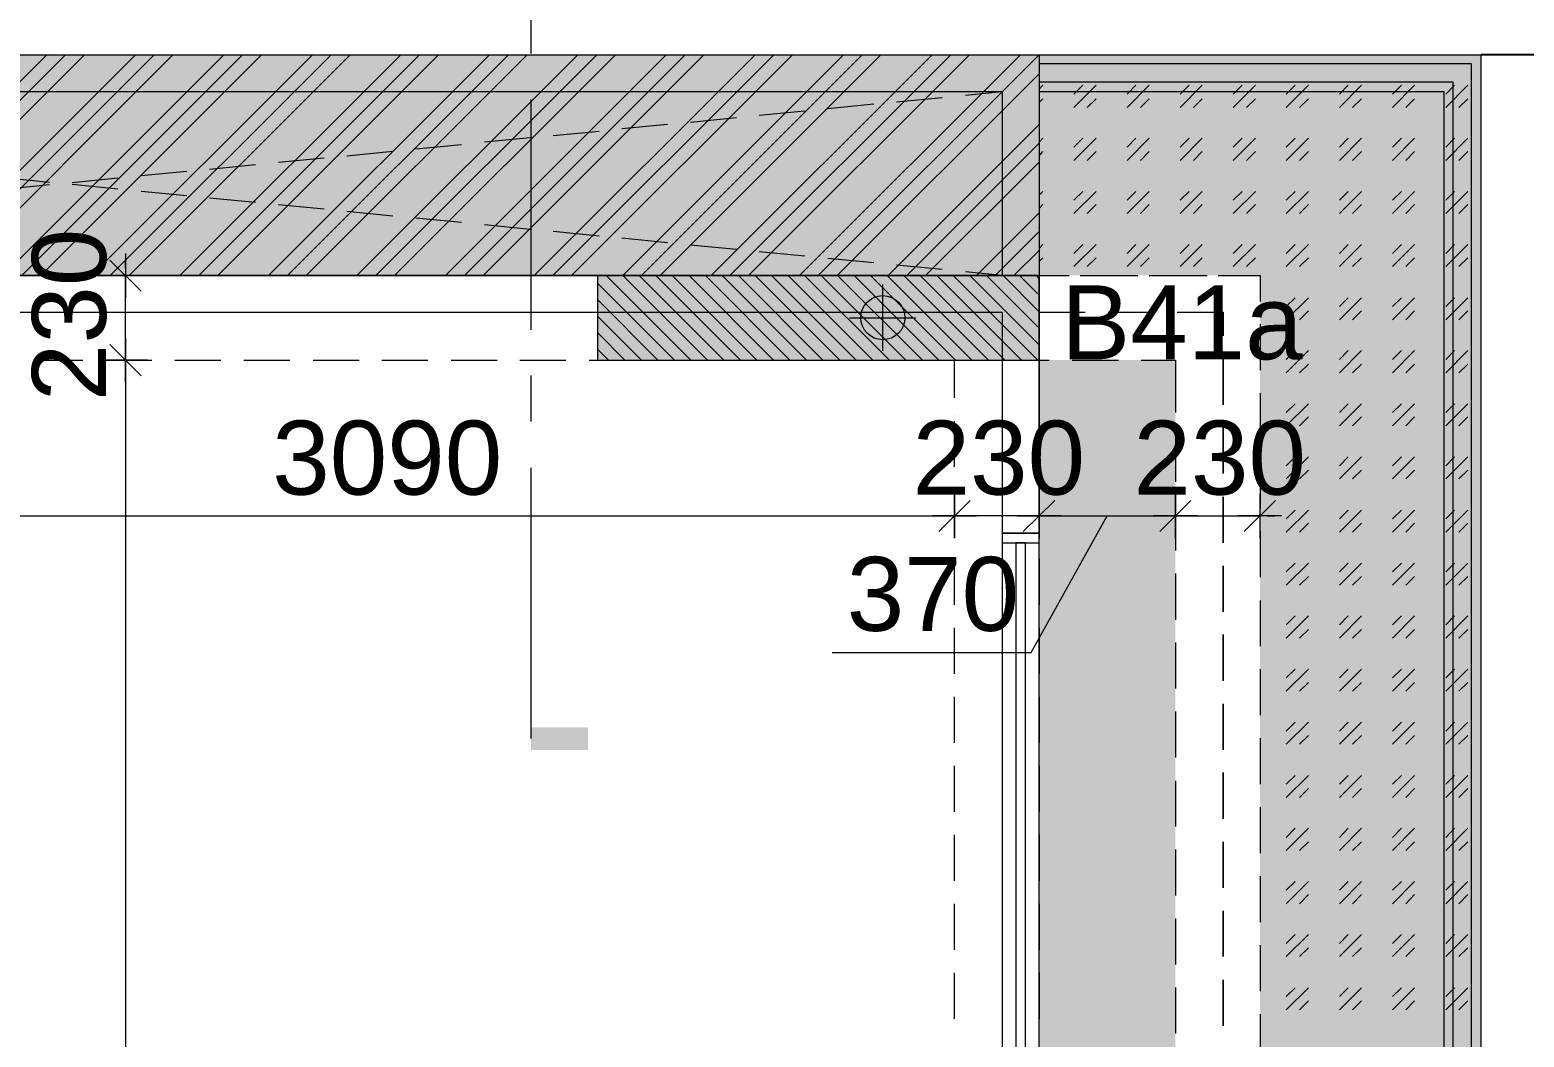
# Model space of a CAD drawing. Header units: millimetres. Extents: x -1303 to 98744, y -1303 to 90097.
# Drawn here: x 24532 to 28591, y 78603 to 81340 of the extents above; entities that cross this region are included whole.
import ezdxf

# ---------------------------------------------------------------- set-up
doc = ezdxf.new("R2010")
doc.units = ezdxf.units.MM
doc.layers.add('PDF_Geometry', color=7, linetype='Continuous')
doc.layers.add('PDF_Text', color=7, linetype='Continuous')
doc.layers.add('PDF_Solid Fills', color=192, linetype='Continuous', true_color=0xc2c0c0c0)
doc.styles.add('PDF ArialMT', font='arial.ttf')
doc.styles.get("Standard").update_dxf_attribs({"font": 'arial.ttf'})
doc.dimstyles.new('ISO-25', dxfattribs={"dimtxt": 300, "dimasz": 2.5, "dimexe": 1.25, "dimexo": 0.625, "dimtad": 1, "dimtih": 1, "dimtoh": 1, "dimdec": 4, "dimtxsty": 'Standard', "dimcen": 2.5, "dimadec": 0, "dimazin": 0, "dimtfac": 1, "dimtdec": 4, "dimtmove": 0, "dimatfit": 3, "dimfxl": 1, "dimarcsym": 0})

# ---------------------------------------------------------------- blocks, each defined once
blk = doc.blocks.new('*D1')
at = {"color": 0, "lineweight": -2}
for p, q in [((28474.9, 81272.7), (31313.5, 81272.7)), ((31312.3, 81270.2), (31312.3, 64136.5)), ((31312.3, 46695), (31312.3, 63828.7)), ((28474.9, 46692.5), (31313.5, 46692.5))]:
    blk.add_line(p, q, dxfattribs=at)
at = {"color": 0}
for points in [[(31311.9, 81270.2), (31312.7, 81270.2), (31312.3, 81272.7)], [(31311.9, 46695), (31312.7, 46695), (31312.3, 46692.5)]]:
    blk.add_solid(points, dxfattribs=at)
at = {"layer": 'Defpoints', "color": 0}
for p in [(28474.3, 81272.7), (28474.3, 46692.5), (31312.3, 46692.5)]:
    blk.add_point(p, dxfattribs=at)
at = {"color": 0, "insert": (31312.3, 63982.6), "char_height": 300, "attachment_point": 5}
blk.add_mtext('34580', dxfattribs=at)

msp = doc.modelspace()

# ---------------------------------------------------------------- linework, layer by layer
at = {"layer": 'PDF_Geometry', "color": 1, "lineweight": 0}
for points in [[(25893.05593, 81399.93353), (25893.05593, 81275.52632)], [(25893.05593, 81150.27614), (25893.05593, 80524.86816)], [(25893.05593, 80400.46095), (25893.05593, 80275.21076)], [(25893.05593, 80149.9523), (25893.05593, 79413.67455)]]:
    msp.add_lwpolyline(points, dxfattribs=at)
at = {"layer": 'PDF_Geometry', "color": 9, "lineweight": 0, "true_color": 0xc0c0c0}
for points in [[(22668.66717, 81272.1461), (21958.62543, 81272.1461), (21958.62543, 81172.2848), (22668.66717, 81172.2848), (23469.26426, 81172.2848), (23469.26426, 81272.1461), (27274.21101, 81272.1461), (27274.21101, 80672.11875), (27355.45628, 80672.11875)], [(27274.21101, 81272.1461), (28474.25953, 81272.1461), (28474.25953, 66642.22096)], [(27073.63921, 66057.42941), (28448.87064, 66057.42941), (28448.87064, 66642.22096), (28448.87064, 81247.60021), (27274.21101, 81247.60021)], [(27073.63921, 66107.36007), (28398.93999, 66107.36007), (28398.93999, 66642.22096), (28398.93999, 81197.67369), (27274.21101, 81197.67369)], [(23469.26426, 81172.2848), (27173.50259, 81172.2848), (27173.50259, 80672.11875), (27073.63921, 80682.27595)], [(26886.60691, 81144.3504), (27011.01412, 81156.20186)], [(27073.63921, 81162.12758), (27173.50259, 81172.2848)], [(27274.21101, 81172.2848), (28373.5511, 81172.2848), (28373.5511, 66642.22096)], [(26327.20632, 81089.34115), (26451.61146, 81102.03559)], [(26513.3915, 81107.96132), (26637.79664, 81119.81277)], [(26700.42173, 81125.7385), (26824.82894, 81138.43295)], [(25953.98884, 81052.95207), (26078.39398, 81064.80351)], [(26140.17402, 81071.57223), (26264.57916, 81083.42369)], [(25580.77343, 81016.56298), (25705.17857, 81028.41443)], [(25766.95861, 81035.18315), (25891.36375, 81047.02633)], [(25207.55595, 80980.17389), (25331.96109, 80992.01708)], [(25393.74113, 80997.94281), (25518.14627, 81010.63725)], [(24834.33847, 80943.78481), (24958.74568, 80955.628)], [(25020.52365, 80961.55372), (25144.93086, 80974.24816)], [(24585.5282, 80925.16463), (24461.12307, 80937.85908)], [(24461.12307, 80907.38745), (24585.5282, 80919.23891)], [(24647.30824, 80925.16463), (24771.71338, 80937.85908)], [(24771.71338, 80907.38745), (24647.30824, 80919.23891)], [(24958.74568, 80888.77555), (24834.33847, 80900.61874)], [(25144.93086, 80870.99837), (25020.52365, 80882.84982)], [(25331.96109, 80852.37819), (25207.55595, 80864.22965)], [(25518.14627, 80833.76629), (25393.74113, 80846.46074)], [(25705.17857, 80815.98911), (25580.77343, 80827.84056)], [(25891.36375, 80797.36894), (25766.95861, 80810.06338)], [(26078.39398, 80779.60002), (25953.98884, 80791.45148)], [(26264.57916, 80760.97986), (26140.17402, 80773.6743)], [(26451.61146, 80743.21093), (26327.20632, 80755.05412)], [(26637.79664, 80724.59077), (26513.3915, 80736.44222)], [(26824.82894, 80706.82185), (26700.42173, 80718.66504)], [(27011.01412, 80688.20168), (26886.60691, 80700.04487)], [(23295.77353, 80483.39633), (23301.69719, 80572.25744), (23351.62784, 80672.11875), (23351.62784, 80572.25744), (23723.99819, 80572.25744), (23723.99819, 80342.06321), (23823.86156, 80342.06321), (23823.86156, 80572.25744), (27173.50259, 80572.25744), (27173.50259, 79972.23008), (27274.21101, 79972.23008), (27274.21101, 80672.11875), (23351.62784, 80672.11875), (27274.21101, 80672.11875), (27274.21101, 79972.23008), (27173.50259, 79972.23008)], [(27417.23632, 80672.11875), (27542.48651, 80672.11875)], [(27605.11368, 80672.11875), (27730.36594, 80672.11875)], [(27792.99104, 80672.11875), (27874.23631, 80672.11875), (27874.23631, 80601.87781)], [(27274.21101, 80572.25744), (27398.61615, 80572.25744)], [(27461.24332, 80572.25744), (27586.49558, 80572.25744)], [(27649.12067, 80572.25744), (27773.52581, 80572.25744), (27773.52581, 80508.78522), (27773.52581, 80572.25744)], [(27874.23631, 80540.09983), (27874.23631, 80414.84964)], [(27874.23631, 80352.22041), (27874.23631, 80226.97021)], [(27874.23631, 80165.19225), (27874.23631, 80039.93378)], [(27874.23631, 79977.31282), (27874.23631, 79852.06263)], [(27874.23631, 79789.4334), (27874.23631, 79665.0262)], [(27874.23631, 79602.40523), (27874.23631, 79477.14677)], [(27874.23631, 79414.5258), (27874.23631, 79290.1186)], [(27874.23631, 79227.48937), (27874.23631, 79102.23918)], [(27874.23631, 79039.61822), (27874.23631, 78915.21101)], [(27874.23631, 78852.58178), (27874.23631, 78727.33159)], [(27874.23631, 78664.70236), (27874.23631, 78539.45217)]]:
    msp.add_lwpolyline(points, dxfattribs=at)
at = {"layer": 'PDF_Geometry', "lineweight": 0}
for points in [[(23978.7342, 80672.11875), (24578.75742, 81272.1461)], [(24029.51197, 80672.11875), (24629.53519, 81272.1461)], [(24080.28975, 80672.11875), (24680.31297, 81272.1461)], [(24219.0815, 80672.11875), (24819.1068, 81272.1461)], [(24269.85928, 80672.11875), (24869.88457, 81272.1461)], [(24321.48418, 80672.11875), (24920.66235, 81272.1461)], [(24459.43089, 80672.11875), (25059.45411, 81272.1461)], [(24510.20866, 80672.11875), (25110.23188, 81272.1461)], [(24561.83149, 80672.11875), (25161.85679, 81272.1461)], [(24572.83376, 81272.1461), (24697.23889, 81272.1461)], [(24699.7782, 80672.11875), (25299.80142, 81272.1461)], [(24750.55597, 80672.11875), (25350.57919, 81272.1461)], [(24759.86606, 81272.1461), (24885.11625, 81272.1461)], [(24802.18087, 80672.11875), (25402.20409, 81272.1461)], [(24940.12551, 80672.11875), (25540.1508, 81272.1461)], [(24947.74342, 81272.1461), (25072.99568, 81272.1461)], [(24990.90328, 80672.11875), (25590.92858, 81272.1461)], [(25042.52818, 80672.11875), (25642.5514, 81272.1461)], [(25134.77365, 81272.1461), (25260.02591, 81272.1461)], [(25180.47489, 80672.11875), (25780.49811, 81272.1461)], [(25232.09772, 80672.11875), (25832.12301, 81272.1461)], [(25282.87549, 80672.11875), (25882.90079, 81272.1461)], [(25322.65307, 81272.1461), (25447.90326, 81272.1461)], [(25420.8222, 80672.11875), (26020.84749, 81272.1461)], [(25472.4471, 80672.11875), (26072.47032, 81272.1461), (26197.72258, 81272.1461)], [(25509.6833, 81272.1461), (25634.93557, 81272.1461)], [(25523.22487, 80672.11875), (26123.2481, 81272.1461)], [(25661.17158, 80672.11875), (26261.1948, 81272.1461)], [(25697.56066, 81272.1461), (25822.81292, 81272.1461)], [(25712.79441, 80672.11875), (26312.8197, 81272.1461)], [(25763.57218, 80672.11875), (26363.59748, 81272.1461)], [(25885.44009, 81272.1461), (26009.84523, 81272.1461)], [(25902.36601, 80672.11875), (26502.38924, 81272.1461)], [(25953.14379, 80672.11875), (26553.16701, 81272.1461)], [(26003.92157, 80672.11875), (26603.94479, 81272.1461)], [(26742.73654, 81272.1461), (26142.71332, 80672.11875), (26372.90549, 80441.92451)], [(26193.4911, 80672.11875), (26793.51432, 81272.1461)], [(26244.26888, 80672.11875), (26844.2921, 81272.1461)], [(26260.34767, 81272.1461), (26384.75488, 81272.1461)], [(26383.06063, 80672.11875), (26983.08593, 81272.1461)], [(26433.83841, 80672.11875), (27033.8637, 81272.1461)], [(26447.37998, 81272.1461), (26572.63224, 81272.1461)], [(26484.61618, 80672.11875), (27084.64148, 81272.1461)], [(26623.41002, 80672.11875), (27223.43324, 81272.1461)], [(26635.25733, 81272.1461), (26760.5096, 81272.1461)], [(26674.18779, 80672.11875), (27274.21101, 81272.1461)], [(26822.28964, 81272.1461), (26947.5419, 81272.1461)], [(27010.16699, 81272.1461), (27135.41925, 81272.1461)], [(27197.1993, 81272.1461), (27322.44948, 81272.1461)], [(27274.21101, 81272.1461), (27274.21101, 81272.1461)], [(27274.21101, 81272.1461), (27274.21101, 81272.1461)], [(27385.07665, 81272.1461), (27510.32891, 81272.1461)], [(27572.95401, 81272.1461), (27697.35914, 81272.1461)], [(27759.98631, 81272.1461), (27955.4795, 81272.1461)], [(28017.25954, 81272.1461), (28142.51181, 81272.1461)], [(28205.1369, 81272.1461), (28330.38916, 81272.1461)], [(28393.01426, 81272.1461), (28474.25953, 81272.1461), (28474.25953, 81183.28499)], [(28474.25953, 81272.1461), (28474.25953, 81272.1461)], [(28474.25953, 81272.1461), (28474.25953, 81272.1461)], [(28474.25953, 81272.1461), (28474.25953, 81272.1461)], [(28474.25953, 81272.1461), (28474.25953, 81272.1461)], [(28474.25953, 81272.1461), (28474.25953, 81272.1461)], [(28552.11837, 81272.1461), (28552.11837, 81272.1461)], [(28553.81055, 81272.1461), (28553.81055, 81272.1461)], [(26724.96557, 80672.11875), (27274.21101, 81220.51707)], [(27274.21101, 81179.05351), (27284.36615, 81189.21072)], [(27368.15073, 81129.11873), (27429.08364, 81189.21072)], [(27368.15073, 81165.50781), (27392.69249, 81189.21072)], [(27512.86614, 81129.11873), (27572.95401, 81189.21072)], [(27512.86614, 81165.50781), (27536.56285, 81189.21072)], [(27656.73651, 81129.11873), (27716.82437, 81189.21072)], [(27656.73651, 81165.50781), (27681.28034, 81189.21072)], [(27801.454, 81129.11873), (27861.54186, 81189.21072)], [(27801.454, 81165.50781), (27825.15071, 81189.21072)], [(27945.32436, 81129.11873), (28005.41223, 81189.21072)], [(27945.32436, 81165.50781), (27969.86612, 81189.21072)], [(28090.04185, 81129.11873), (28150.12764, 81189.21072)], [(28090.04185, 81165.50781), (28113.73649, 81189.21072)], [(28233.91222, 81129.11873), (28293.99801, 81189.21072)], [(28233.91222, 81165.50781), (28258.45398, 81189.21072)], [(28378.62763, 81129.11873), (28438.7155, 81189.21072)], [(28378.62763, 81165.50781), (28402.32434, 81189.21072)], [(27274.21101, 81142.66443), (27284.36615, 81152.81337)], [(27404.54188, 81129.11873), (27429.08364, 81152.81337)], [(27549.2573, 81129.11873), (27572.95401, 81152.81337)], [(27693.12766, 81129.11873), (27716.82437, 81152.81337)], [(27836.99803, 81129.11873), (27861.54186, 81152.81337)], [(27981.71552, 81129.11873), (28005.41223, 81152.81337)], [(28125.58588, 81129.11873), (28150.12764, 81152.81337)], [(28270.3013, 81129.11873), (28293.99801, 81152.81337)], [(28414.17166, 81129.11873), (28438.7155, 81152.81337)], [(28474.25953, 81120.65577), (28474.25953, 80996.24856)], [(26863.75732, 80672.11875), (27274.21101, 81082.57244)], [(26914.5351, 80672.11875), (27274.21101, 81031.79466)], [(27274.21101, 81034.33189), (27284.36615, 81045.34036)], [(27368.15073, 80985.24837), (27429.08364, 81045.34036)], [(27368.15073, 81020.79446), (27392.69249, 81045.34036)], [(27512.86614, 80985.24837), (27572.95401, 81045.34036)], [(27512.86614, 81020.79446), (27536.56285, 81045.34036)], [(27656.73651, 80985.24837), (27716.82437, 81045.34036)], [(27656.73651, 81020.79446), (27681.28034, 81045.34036)], [(27801.454, 80985.24837), (27861.54186, 81045.34036)], [(27801.454, 81020.79446), (27825.15071, 81045.34036)], [(27945.32436, 80985.24837), (28005.41223, 81045.34036)], [(27945.32436, 81020.79446), (27969.86612, 81045.34036)], [(28090.04185, 80985.24837), (28150.12764, 81045.34036)], [(28090.04185, 81020.79446), (28113.73649, 81045.34036)], [(28233.91222, 80985.24837), (28293.99801, 81045.34036)], [(28233.91222, 81020.79446), (28258.45398, 81045.34036)], [(28378.62763, 80985.24837), (28438.7155, 81045.34036)], [(28378.62763, 81020.79446), (28402.32434, 81045.34036)], [(26965.31288, 80672.11875), (27274.21101, 80980.17389)], [(27274.21101, 80997.94281), (27284.36615, 81008.943)], [(27404.54188, 80985.24837), (27429.08364, 81008.943)], [(27549.2573, 80985.24837), (27572.95401, 81008.943)], [(27693.12766, 80985.24837), (27716.82437, 81008.943)], [(27836.99803, 80985.24837), (27861.54186, 81008.943)], [(27981.71552, 80985.24837), (28005.41223, 81008.943)], [(28125.58588, 80985.24837), (28150.12764, 81008.943)], [(28270.3013, 80985.24837), (28293.99801, 81008.943)], [(28414.17166, 80985.24837), (28438.7155, 81008.943)], [(27274.21101, 80890.46153), (27284.36615, 80900.61874)], [(27368.15073, 80840.535), (27429.08364, 80900.61874)], [(27368.15073, 80876.92409), (27392.69249, 80900.61874)], [(27512.86614, 80840.535), (27572.95401, 80900.61874)], [(27512.86614, 80876.92409), (27536.56285, 80900.61874)], [(27656.73651, 80840.535), (27716.82437, 80900.61874)], [(27656.73651, 80876.92409), (27681.28034, 80900.61874)], [(27801.454, 80840.535), (27861.54186, 80900.61874)], [(27801.454, 80876.92409), (27825.15071, 80900.61874)], [(27945.32436, 80840.535), (28005.41223, 80900.61874)], [(27945.32436, 80876.92409), (27969.86612, 80900.61874)], [(28090.04185, 80840.535), (28150.12764, 80900.61874)], [(28090.04185, 80876.92409), (28113.73649, 80900.61874)], [(28233.91222, 80840.535), (28293.99801, 80900.61874)], [(28233.91222, 80876.92409), (28258.45398, 80900.61874)], [(28378.62763, 80840.535), (28438.7155, 80900.61874)], [(28378.62763, 80876.92409), (28402.32434, 80900.61874)], [(28474.25953, 80933.62759), (28474.25953, 80808.37741)], [(27274.21101, 80854.07244), (27284.36615, 80865.07264)], [(27404.54188, 80840.535), (27429.08364, 80865.07264)], [(27549.2573, 80840.535), (27572.95401, 80865.07264)], [(27693.12766, 80840.535), (27716.82437, 80865.07264)], [(27836.99803, 80840.535), (27861.54186, 80865.07264)], [(27981.71552, 80840.535), (28005.41223, 80865.07264)], [(28125.58588, 80840.535), (28150.12764, 80865.07264)], [(28270.3013, 80840.535), (28293.99801, 80865.07264)], [(28414.17166, 80840.535), (28438.7155, 80865.07264)], [(27104.10671, 80672.11875), (27274.21101, 80842.22926)], [(27154.88448, 80672.11875), (27274.21101, 80791.45148)], [(27205.66226, 80672.11875), (27274.21101, 80739.82245)], [(27274.21101, 80745.74817), (27284.36615, 80756.74837)], [(27368.15073, 80696.66464), (27429.08364, 80756.74837)], [(27368.15073, 80732.21074), (27392.69249, 80756.74837)], [(27512.86614, 80696.66464), (27572.95401, 80756.74837)], [(27512.86614, 80732.21074), (27536.56285, 80756.74837)], [(27656.73651, 80696.66464), (27716.82437, 80756.74837)], [(27656.73651, 80732.21074), (27681.28034, 80756.74837)], [(27801.454, 80696.66464), (27861.54186, 80756.74837)], [(27801.454, 80732.21074), (27825.15071, 80756.74837)], [(27945.32436, 80696.66464), (28005.41223, 80756.74837)], [(27945.32436, 80732.21074), (27969.86612, 80756.74837)], [(28090.04185, 80696.66464), (28150.12764, 80756.74837)], [(28090.04185, 80732.21074), (28113.73649, 80756.74837)], [(28233.91222, 80696.66464), (28293.99801, 80756.74837)], [(28233.91222, 80732.21074), (28258.45398, 80756.74837)], [(28378.62763, 80696.66464), (28438.7155, 80756.74837)], [(28378.62763, 80732.21074), (28402.32434, 80756.74837)], [(28474.25953, 80745.74817), (28474.25953, 80621.34097)], [(27274.21101, 80710.20208), (27284.36615, 80720.35929)], [(27404.54188, 80696.66464), (27429.08364, 80720.35929)], [(27549.2573, 80696.66464), (27572.95401, 80720.35929)], [(27693.12766, 80696.66464), (27716.82437, 80720.35929)], [(27836.99803, 80696.66464), (27861.54186, 80720.35929)], [(27981.71552, 80696.66464), (28005.41223, 80720.35929)], [(28125.58588, 80696.66464), (28150.12764, 80720.35929)], [(28270.3013, 80696.66464), (28293.99801, 80720.35929)], [(28414.17166, 80696.66464), (28438.7155, 80720.35929)], [(24591.45186, 80672.11875), (24591.45186, 80672.11875)], [(24654.07903, 80672.11875), (24654.07903, 80672.11875)], [(24716.70412, 80672.11875), (24716.70412, 80672.11875)], [(24792.02366, 80672.11875), (24792.02366, 80672.11875)], [(26097.85921, 80672.11875), (26328.05138, 80441.92451)], [(26187.56744, 80672.11875), (26417.75961, 80441.92451)], [(26232.42156, 80672.11875), (26462.61373, 80441.92451)], [(26277.2736, 80672.11875), (26507.46784, 80441.92451)], [(26322.97484, 80672.11875), (26552.31989, 80441.92451)], [(26367.82896, 80672.11875), (26597.174, 80441.92451)], [(26412.681, 80672.11875), (26642.02812, 80441.92451)], [(26457.53512, 80672.11875), (26686.88224, 80441.92451)], [(26502.38924, 80672.11875), (26732.5814, 80441.92451)], [(26547.24335, 80672.11875), (26777.43552, 80441.92451)], [(26592.09747, 80672.11875), (26822.28964, 80441.92451)], [(26636.94951, 80672.11875), (26867.14375, 80441.92451)], [(26681.80363, 80672.11875), (26911.9958, 80441.92451)], [(26726.65774, 80672.11875), (26956.84991, 80441.92451)], [(26771.51186, 80672.11875), (27001.70403, 80441.92451)], [(26816.36598, 80672.11875), (27046.55815, 80441.92451)], [(26861.21802, 80672.11875), (27091.41226, 80441.92451)], [(26906.07214, 80672.11875), (27136.26431, 80441.92451)], [(26950.92625, 80672.11875), (27181.11842, 80441.92451)], [(26995.78037, 80672.11875), (27225.97254, 80441.92451)], [(27040.63449, 80672.11875), (27270.82666, 80441.92451)], [(27085.48653, 80672.11875), (27274.21101, 80484.23932)], [(27131.18777, 80672.11875), (27274.21101, 80529.09964)], [(27176.04189, 80672.11875), (27274.21101, 80573.95168)], [(27220.89393, 80672.11875), (27274.21101, 80618.80373)], [(27265.74805, 80672.11875), (27274.21101, 80663.65579)], [(26074.1625, 80651.8126), (26283.19933, 80441.92451)], [(26074.1625, 80606.95228), (26238.34522, 80441.92451)], [(27945.32436, 80551.94302), (28005.41223, 80612.03501)], [(27945.32436, 80588.34038), (27969.86612, 80612.03501)], [(27981.71552, 80551.94302), (28005.41223, 80576.48892)], [(28090.04185, 80551.94302), (28150.12764, 80612.03501)], [(28090.04185, 80588.34038), (28113.73649, 80612.03501)], [(28125.58588, 80551.94302), (28150.12764, 80576.48892)], [(28233.91222, 80551.94302), (28293.99801, 80612.03501)], [(28233.91222, 80588.34038), (28258.45398, 80612.03501)], [(28270.3013, 80551.94302), (28293.99801, 80576.48892)], [(28378.62763, 80551.94302), (28438.7155, 80612.03501)], [(28378.62763, 80588.34038), (28402.32434, 80612.03501)], [(28414.17166, 80551.94302), (28438.7155, 80576.48892)], [(26074.1625, 80562.10023), (26193.4911, 80441.92451)], [(28474.25953, 80558.72001), (28474.25953, 80433.46154)], [(26074.1625, 80517.24818), (26148.63698, 80441.92451)], [(26074.1625, 80472.39613), (26103.78287, 80441.92451)], [(27945.32436, 80408.07266), (28005.41223, 80468.16465)], [(27945.32436, 80443.61876), (27969.86612, 80468.16465)], [(28090.04185, 80408.07266), (28150.12764, 80468.16465)], [(28090.04185, 80443.61876), (28113.73649, 80468.16465)], [(28233.91222, 80408.07266), (28293.99801, 80468.16465)], [(28233.91222, 80443.61876), (28258.45398, 80468.16465)], [(28378.62763, 80408.07266), (28438.7155, 80468.16465)], [(28378.62763, 80443.61876), (28402.32434, 80468.16465)], [(24591.45186, 80441.92451), (24591.45186, 80441.92451)], [(24591.45186, 80441.92451), (24591.45186, 80441.92451)], [(24654.07903, 80441.92451), (24654.07903, 80441.92451)], [(24654.07903, 80441.92451), (24654.07903, 80441.92451)], [(24716.70412, 80441.92451), (24716.70412, 80441.92451)], [(24716.70412, 80441.92451), (24716.70412, 80441.92451)], [(24792.02366, 80441.92451), (24792.02366, 80441.92451)], [(24792.02366, 80441.92451), (24792.02366, 80441.92451)], [(27044.01884, 80441.92451), (27044.01884, 80441.92451)], [(27044.01884, 80441.92451), (27044.01884, 80441.92451)], [(27274.21101, 80441.92451), (27274.21101, 80441.92451)], [(27274.21101, 80441.92451), (27274.21101, 80441.92451)], [(27644.04206, 80441.92451), (27644.04206, 80441.92451)], [(27644.04206, 80441.92451), (27644.04206, 80441.92451)], [(27874.23631, 80441.92451), (27874.23631, 80441.92451)], [(27981.71552, 80408.07266), (28005.41223, 80431.77557)], [(28125.58588, 80408.07266), (28150.12764, 80431.77557)], [(28270.3013, 80408.07266), (28293.99801, 80431.77557)], [(28414.17166, 80408.07266), (28438.7155, 80431.77557)], [(28474.25953, 80370.84058), (28474.25953, 80246.43338)], [(27044.01884, 80355.60891), (27044.01884, 80355.60891)], [(27044.01884, 80355.60891), (27044.01884, 80355.60891)], [(27274.21101, 80355.60891), (27274.21101, 80355.60891)], [(27274.21101, 80355.60891), (27274.21101, 80355.60891)], [(27644.04206, 80355.60891), (27644.04206, 80355.60891)], [(27644.04206, 80355.60891), (27644.04206, 80355.60891)], [(27874.23631, 80355.60891), (27874.23631, 80355.60891)], [(27044.01884, 80292.97967), (27044.01884, 80292.97967)], [(27044.01884, 80292.97967), (27044.01884, 80292.97967)], [(27274.21101, 80292.97967), (27274.21101, 80292.97967)], [(27274.21101, 80292.97967), (27274.21101, 80292.97967)], [(27644.04206, 80292.97967), (27644.04206, 80292.97967)], [(27644.04206, 80292.97967), (27644.04206, 80292.97967)], [(27874.23631, 80292.97967), (27874.23631, 80292.97967)], [(27945.32436, 80263.3593), (28005.41223, 80323.44303)], [(27945.32436, 80299.74839), (27969.86612, 80323.44303)], [(28090.04185, 80263.3593), (28150.12764, 80323.44303)], [(28090.04185, 80299.74839), (28113.73649, 80323.44303)], [(28233.91222, 80263.3593), (28293.99801, 80323.44303)], [(28233.91222, 80299.74839), (28258.45398, 80323.44303)], [(28378.62763, 80263.3593), (28438.7155, 80323.44303)], [(28378.62763, 80299.74839), (28402.32434, 80323.44303)], [(27981.71552, 80263.3593), (28005.41223, 80287.9052)], [(28125.58588, 80263.3593), (28150.12764, 80287.9052)], [(28270.3013, 80263.3593), (28293.99801, 80287.9052)], [(28414.17166, 80263.3593), (28438.7155, 80287.9052)], [(27044.01884, 80230.35044), (27044.01884, 80230.35044)], [(27044.01884, 80230.35044), (27044.01884, 80230.35044)], [(27274.21101, 80230.35044), (27274.21101, 80230.35044)], [(27274.21101, 80230.35044), (27274.21101, 80230.35044)], [(27644.04206, 80230.35044), (27644.04206, 80230.35044)], [(27644.04206, 80230.35044), (27644.04206, 80230.35044)], [(27874.23631, 80230.35044), (27874.23631, 80230.35044)], [(27044.01884, 80167.72948), (27044.01884, 80167.72948)], [(27044.01884, 80167.72948), (27044.01884, 80167.72948)], [(27274.21101, 80167.72948), (27274.21101, 80167.72948)], [(27274.21101, 80167.72948), (27274.21101, 80167.72948)], [(27644.04206, 80167.72948), (27644.04206, 80167.72948)], [(27644.04206, 80167.72948), (27644.04206, 80167.72948)], [(27874.23631, 80167.72948), (27874.23631, 80167.72948)], [(27945.32436, 80119.48894), (28005.41223, 80179.57266)], [(27945.32436, 80155.03503), (27969.86612, 80179.57266)], [(28090.04185, 80119.48894), (28150.12764, 80179.57266)], [(28090.04185, 80155.03503), (28113.73649, 80179.57266)], [(28233.91222, 80119.48894), (28293.99801, 80179.57266)], [(28233.91222, 80155.03503), (28258.45398, 80179.57266)], [(28378.62763, 80119.48894), (28438.7155, 80179.57266)], [(28378.62763, 80155.03503), (28402.32434, 80179.57266)], [(28474.25953, 80183.80415), (28474.25953, 80058.55396)], [(27981.71552, 80119.48894), (28005.41223, 80143.18358)], [(28125.58588, 80119.48894), (28150.12764, 80143.18358)], [(28270.3013, 80119.48894), (28293.99801, 80143.18358)], [(28414.17166, 80119.48894), (28438.7155, 80143.18358)], [(27044.01884, 80105.10025), (27044.01884, 80105.10025)], [(27044.01884, 80105.10025), (27044.01884, 80105.10025)], [(27274.21101, 80105.10025), (27274.21101, 80105.10025)], [(27274.21101, 80105.10025), (27274.21101, 80105.10025)], [(27644.04206, 80105.10025), (27644.04206, 80105.10025)], [(27644.04206, 80105.10025), (27644.04206, 80105.10025)], [(27874.23631, 80105.10025), (27874.23631, 80105.10025)], [(27044.01884, 80018.77637), (27044.01884, 80018.77637)], [(27044.01884, 80018.77637), (27044.01884, 80018.77637)], [(27274.21101, 80018.77637), (27274.21101, 80018.77637)], [(27274.21101, 80018.77637), (27274.21101, 80018.77637)], [(27644.04206, 80018.77637), (27644.04206, 80018.77637)], [(27644.04206, 80018.77637), (27644.04206, 80018.77637)], [(27874.23631, 80018.77637), (27874.23631, 80018.77637)], [(27945.32436, 79974.77559), (28005.41223, 80034.85931)], [(27945.32436, 80011.16467), (27969.86612, 80034.85931)], [(28090.04185, 79974.77559), (28150.12764, 80034.85931)], [(28090.04185, 80011.16467), (28113.73649, 80034.85931)], [(28233.91222, 79974.77559), (28293.99801, 80034.85931)], [(28233.91222, 80011.16467), (28258.45398, 80034.85931)], [(28378.62763, 79974.77559), (28438.7155, 80034.85931)], [(28378.62763, 80011.16467), (28402.32434, 80034.85931)], [(27981.71552, 79974.77559), (28005.41223, 79999.31322)], [(28125.58588, 79974.77559), (28150.12764, 79999.31322)], [(28270.3013, 79974.77559), (28293.99801, 79999.31322)], [(28414.17166, 79974.77559), (28438.7155, 79999.31322)], [(28474.25953, 79995.93299), (28474.25953, 79870.67453)], [(27945.32436, 79830.90522), (28005.41223, 79890.98895)], [(27945.32436, 79867.2943), (27969.86612, 79890.98895)], [(28090.04185, 79830.90522), (28150.12764, 79890.98895)], [(28090.04185, 79867.2943), (28113.73649, 79890.98895)], [(28233.91222, 79830.90522), (28293.99801, 79890.98895)], [(28233.91222, 79867.2943), (28258.45398, 79890.98895)], [(28378.62763, 79830.90522), (28438.7155, 79890.98895)], [(28378.62763, 79867.2943), (28402.32434, 79890.98895)], [(27981.71552, 79830.90522), (28005.41223, 79854.59986)], [(28125.58588, 79830.90522), (28150.12764, 79854.59986)], [(28270.3013, 79830.90522), (28293.99801, 79854.59986)], [(28414.17166, 79830.90522), (28438.7155, 79854.59986)], [(28474.25953, 79808.89656), (28474.25953, 79683.64636)], [(27945.32436, 79687.03486), (28005.41223, 79747.11858)], [(27945.32436, 79722.57268), (27969.86612, 79747.11858)], [(28090.04185, 79687.03486), (28150.12764, 79747.11858)], [(28090.04185, 79722.57268), (28113.73649, 79747.11858)], [(28233.91222, 79687.03486), (28293.99801, 79747.11858)], [(28233.91222, 79722.57268), (28258.45398, 79747.11858)], [(28378.62763, 79687.03486), (28438.7155, 79747.11858)], [(28378.62763, 79722.57268), (28402.32434, 79747.11858)], [(27981.71552, 79687.03486), (28005.41223, 79710.72949)], [(28125.58588, 79687.03486), (28150.12764, 79710.72949)], [(28270.3013, 79687.03486), (28293.99801, 79710.72949)], [(28414.17166, 79687.03486), (28438.7155, 79710.72949)], [(27945.32436, 79542.31324), (28005.41223, 79602.40523)], [(27945.32436, 79578.70232), (27969.86612, 79602.40523)], [(28090.04185, 79542.31324), (28150.12764, 79602.40523)], [(28090.04185, 79578.70232), (28113.73649, 79602.40523)], [(28233.91222, 79542.31324), (28293.99801, 79602.40523)], [(28233.91222, 79578.70232), (28258.45398, 79602.40523)], [(28378.62763, 79542.31324), (28438.7155, 79602.40523)], [(28378.62763, 79578.70232), (28402.32434, 79602.40523)], [(28474.25953, 79621.01713), (28474.25953, 79495.76694)], [(27981.71552, 79542.31324), (28005.41223, 79566.00787)], [(28125.58588, 79542.31324), (28150.12764, 79566.00787)], [(28270.3013, 79542.31324), (28293.99801, 79566.00787)], [(28414.17166, 79542.31324), (28438.7155, 79566.00787)], [(27945.32436, 79398.44287), (28005.41223, 79458.53487)], [(27945.32436, 79433.98897), (27969.86612, 79458.53487)], [(28090.04185, 79398.44287), (28150.12764, 79458.53487)], [(28090.04185, 79433.98897), (28113.73649, 79458.53487)], [(28233.91222, 79398.44287), (28293.99801, 79458.53487)], [(28233.91222, 79433.98897), (28258.45398, 79458.53487)], [(28378.62763, 79398.44287), (28438.7155, 79458.53487)], [(28378.62763, 79433.98897), (28402.32434, 79458.53487)], [(27981.71552, 79398.44287), (28005.41223, 79422.13751)], [(28125.58588, 79398.44287), (28150.12764, 79422.13751)], [(28270.3013, 79398.44287), (28293.99801, 79422.13751)], [(28414.17166, 79398.44287), (28438.7155, 79422.13751)], [(28474.25953, 79433.14598), (28474.25953, 79308.73877)], [(27945.32436, 79253.72951), (28005.41223, 79313.81325)], [(27945.32436, 79290.1186), (27969.86612, 79313.81325)], [(27981.71552, 79253.72951), (28005.41223, 79278.26715)], [(28090.04185, 79253.72951), (28150.12764, 79313.81325)], [(28090.04185, 79290.1186), (28113.73649, 79313.81325)], [(28125.58588, 79253.72951), (28150.12764, 79278.26715)], [(28233.91222, 79253.72951), (28293.99801, 79313.81325)], [(28233.91222, 79290.1186), (28258.45398, 79313.81325)], [(28270.3013, 79253.72951), (28293.99801, 79278.26715)], [(28378.62763, 79253.72951), (28438.7155, 79313.81325)], [(28378.62763, 79290.1186), (28402.32434, 79313.81325)], [(28414.17166, 79253.72951), (28438.7155, 79278.26715)], [(28474.25953, 79246.10955), (28474.25953, 79120.85935)], [(27945.32436, 79109.85915), (28005.41223, 79169.94288)], [(27945.32436, 79145.40525), (27969.86612, 79169.94288)], [(28090.04185, 79109.85915), (28150.12764, 79169.94288)], [(28090.04185, 79145.40525), (28113.73649, 79169.94288)], [(28233.91222, 79109.85915), (28293.99801, 79169.94288)], [(28233.91222, 79145.40525), (28258.45398, 79169.94288)], [(28378.62763, 79109.85915), (28438.7155, 79169.94288)], [(28378.62763, 79145.40525), (28402.32434, 79169.94288)], [(27981.71552, 79109.85915), (28005.41223, 79133.55379)], [(28125.58588, 79109.85915), (28150.12764, 79133.55379)], [(28270.3013, 79109.85915), (28293.99801, 79133.55379)], [(28414.17166, 79109.85915), (28438.7155, 79133.55379)], [(28474.25953, 79058.23012), (28474.25953, 78933.83118)], [(27945.32436, 78965.13753), (28005.41223, 79025.22952)], [(27945.32436, 79001.53489), (27969.86612, 79025.22952)], [(28090.04185, 78965.13753), (28150.12764, 79025.22952)], [(28090.04185, 79001.53489), (28113.73649, 79025.22952)], [(28233.91222, 78965.13753), (28293.99801, 79025.22952)], [(28233.91222, 79001.53489), (28258.45398, 79025.22952)], [(28378.62763, 78965.13753), (28438.7155, 79025.22952)], [(28378.62763, 79001.53489), (28402.32434, 79025.22952)], [(27981.71552, 78965.13753), (28005.41223, 78989.68343)], [(28125.58588, 78965.13753), (28150.12764, 78989.68343)], [(28270.3013, 78965.13753), (28293.99801, 78989.68343)], [(28414.17166, 78965.13753), (28438.7155, 78989.68343)], [(27945.32436, 78821.26716), (28005.41223, 78881.35916)], [(27945.32436, 78856.81327), (27969.86612, 78881.35916)], [(28090.04185, 78821.26716), (28150.12764, 78881.35916)], [(28090.04185, 78856.81327), (28113.73649, 78881.35916)], [(28233.91222, 78821.26716), (28293.99801, 78881.35916)], [(28233.91222, 78856.81327), (28258.45398, 78881.35916)], [(28378.62763, 78821.26716), (28438.7155, 78881.35916)], [(28378.62763, 78856.81327), (28402.32434, 78881.35916)], [(28474.25953, 78871.20195), (28474.25953, 78745.95176)], [(27981.71552, 78821.26716), (28005.41223, 78844.97008)], [(28125.58588, 78821.26716), (28150.12764, 78844.97008)], [(28270.3013, 78821.26716), (28293.99801, 78844.97008)], [(28414.17166, 78821.26716), (28438.7155, 78844.97008)], [(27945.32436, 78676.55381), (28005.41223, 78736.63754)], [(27945.32436, 78712.9429), (27969.86612, 78736.63754)], [(28090.04185, 78676.55381), (28150.12764, 78736.63754)], [(28090.04185, 78712.9429), (28113.73649, 78736.63754)], [(28233.91222, 78676.55381), (28293.99801, 78736.63754)], [(28233.91222, 78712.9429), (28258.45398, 78736.63754)], [(28378.62763, 78676.55381), (28438.7155, 78736.63754)], [(28378.62763, 78712.9429), (28402.32434, 78736.63754)], [(27981.71552, 78676.55381), (28005.41223, 78701.09971)], [(28125.58588, 78676.55381), (28150.12764, 78701.09971)], [(28270.3013, 78676.55381), (28293.99801, 78701.09971)], [(28414.17166, 78676.55381), (28438.7155, 78701.09971)], [(28474.25953, 78683.32253), (28474.25953, 78558.91532)]]:
    msp.add_lwpolyline(points, dxfattribs=at)
at = {"layer": 'PDF_Geometry', "color": 122, "lineweight": 0, "true_color": 0x00b88a}
for points in [[(24749.70885, 80714.43356), (24834.33847, 80629.80394)], [(24792.02366, 80732.21074), (24792.02366, 80612.03501)], [(24792.02366, 80692.43316), (24792.02366, 80711.89632)], [(24852.11152, 80672.11875), (24731.93787, 80672.11875)], [(24792.02366, 80441.92451), (24792.02366, 80672.11875)], [(24792.02366, 80402.1552), (24792.02366, 80422.46135), (24792.02366, 75882.0819), (24792.02366, 75902.39631)], [(27916.55112, 80061.09119), (27831.07437, 79976.46156)], [(27874.23631, 79958.69265), (27874.23631, 80078.86837)], [(23993.96794, 80018.77637), (23973.65559, 80018.77637), (27023.70856, 80018.77637), (27004.24333, 80018.77637)], [(26711.424, 79648.10027), (27252.20855, 79648.10027), (27458.70401, 80018.77637)], [(27274.21101, 80018.77637), (27044.01884, 80018.77637)], [(27313.98652, 80018.77637), (27293.67624, 80018.77637), (27623.73178, 80018.77637), (27604.26655, 80018.77637)], [(27644.04206, 80018.77637), (27874.23631, 80018.77637)], [(27933.47704, 80018.77637), (27814.14844, 80018.77637)], [(27893.69946, 80018.77637), (27914.01182, 80018.77637)]]:
    msp.add_lwpolyline(points, dxfattribs=at)
at = {"layer": 'PDF_Geometry', "color": 157, "lineweight": 0, "true_color": 0x3f5f7f}
for points in [[(24572.83376, 80672.11875), (24697.23889, 80672.11875)], [(24759.86606, 80672.11875), (24885.11625, 80672.11875)], [(24947.74342, 80672.11875), (25072.99568, 80672.11875)], [(25134.77365, 80672.11875), (25260.02591, 80672.11875)], [(25322.65307, 80672.11875), (25447.90326, 80672.11875)], [(25509.6833, 80672.11875), (25634.93557, 80672.11875)], [(25697.56066, 80672.11875), (25822.81292, 80672.11875)], [(25885.44009, 80672.11875), (26009.84523, 80672.11875)], [(26072.47032, 80672.11875), (26197.72258, 80672.11875)], [(26260.34767, 80672.11875), (26384.75488, 80672.11875)], [(26447.37998, 80672.11875), (26572.63224, 80672.11875)], [(26635.25733, 80672.11875), (26760.5096, 80672.11875)], [(26822.28964, 80672.11875), (26947.5419, 80672.11875)], [(27010.16699, 80672.11875), (27135.41925, 80672.11875)], [(27197.1993, 80672.11875), (27322.44948, 80672.11875)], [(27385.07665, 80672.11875), (27510.32891, 80672.11875)], [(27572.95401, 80672.11875), (27697.35914, 80672.11875)], [(27759.98631, 80672.11875), (27874.23631, 80672.11875), (27874.23631, 80601.87781)], [(27874.23631, 80540.09983), (27874.23631, 80414.84964)], [(24551.67635, 80441.92451), (24676.08149, 80441.92451)], [(24738.70865, 80441.92451), (24863.95884, 80441.92451)], [(24926.58601, 80441.92451), (25050.99115, 80441.92451)], [(25113.61624, 80441.92451), (25238.8685, 80441.92451)], [(25301.49567, 80441.92451), (25426.74586, 80441.92451)], [(25488.5259, 80441.92451), (25613.77816, 80441.92451)], [(25676.40325, 80441.92451), (25801.65552, 80441.92451)], [(25863.43556, 80441.92451), (25988.68782, 80441.92451)], [(26051.31291, 80441.92451), (26176.56517, 80441.92451)], [(26239.19027, 80441.92451), (26363.59748, 80441.92451)], [(26426.22257, 80441.92451), (26551.47483, 80441.92451)], [(26614.09993, 80441.92451), (26738.50506, 80441.92451)], [(26801.13223, 80441.92451), (26926.38449, 80441.92451)], [(26989.00959, 80441.92451), (27114.26185, 80441.92451)], [(27044.01884, 80339.52597), (27044.01884, 80441.92451)], [(27176.04189, 80441.92451), (27301.29208, 80441.92451)], [(27274.21101, 80441.92451), (27274.21101, 80339.52597)], [(27363.91925, 80441.92451), (27489.17151, 80441.92451)], [(27550.94947, 80441.92451), (27644.04206, 80441.92451), (27644.04206, 80299.74839)], [(27874.23631, 80352.22041), (27874.23631, 80226.97021)], [(27044.01884, 80152.4978), (27044.01884, 80276.89673)], [(27274.21101, 80276.89673), (27274.21101, 80152.4978)], [(27644.04206, 80237.12743), (27644.04206, 80111.86896)], [(27874.23631, 80165.19225), (27874.23631, 80039.93378)], [(27044.01884, 79964.61837), (27044.01884, 80089.86857)], [(27274.21101, 80089.86857), (27274.21101, 79964.61837)], [(27644.04206, 80050.091), (27644.04206, 79924.8408)], [(27874.23631, 79977.31282), (27874.23631, 79852.06263)], [(27044.01884, 79777.58194), (27044.01884, 79901.98915)], [(27274.21101, 79901.98915), (27274.21101, 79777.58194)], [(27644.04206, 79862.21157), (27644.04206, 79736.96138)], [(27874.23631, 79789.4334), (27874.23631, 79665.0262)], [(27044.01884, 79589.71079), (27044.01884, 79714.96098)], [(27274.21101, 79714.96098), (27274.21101, 79589.71079)], [(27644.04206, 79675.1834), (27644.04206, 79549.9332)], [(27874.23631, 79602.40523), (27874.23631, 79477.14677)], [(27044.01884, 79402.67435), (27044.01884, 79527.08156)], [(27274.21101, 79527.08156), (27274.21101, 79402.67435)], [(27644.04206, 79487.30398), (27644.04206, 79362.05378)], [(27874.23631, 79414.5258), (27874.23631, 79290.1186)], [(27044.01884, 79214.79493), (27044.01884, 79340.05339)], [(27274.21101, 79340.05339), (27274.21101, 79214.79493)], [(27644.04206, 79299.42455), (27644.04206, 79175.02562)], [(27874.23631, 79227.48937), (27874.23631, 79102.23918)], [(27044.01884, 79026.92377), (27044.01884, 79152.17396)], [(27274.21101, 79152.17396), (27274.21101, 79026.92377)], [(27644.04206, 79112.39639), (27644.04206, 78987.14619)], [(27874.23631, 79039.61822), (27874.23631, 78915.21101)], [(27044.01884, 78839.88734), (27044.01884, 78965.13753)], [(27274.21101, 78965.13753), (27274.21101, 78839.88734)], [(27644.04206, 78924.51697), (27644.04206, 78800.10976)], [(27874.23631, 78852.58178), (27874.23631, 78727.33159)], [(27044.01884, 78652.00791), (27044.01884, 78777.26638)], [(27274.21101, 78777.26638), (27274.21101, 78652.00791)], [(27644.04206, 78737.48879), (27644.04206, 78612.2386)], [(27874.23631, 78664.70236), (27874.23631, 78539.45217)]]:
    msp.add_lwpolyline(points, dxfattribs=at)
at = {"layer": 'PDF_Geometry', "color": 5, "lineweight": 0}
msp.add_lwpolyline([(26074.1625, 80441.92451), (27274.21062, 80441.92451), (27274.21062, 80672.1171), (26074.1625, 80672.1171)], close=True, dxfattribs=at)
msp.add_lwpolyline([(26074.1625, 80441.92451), (27274.21062, 80441.92451), (27274.21062, 80672.1171), (26074.1625, 80672.1171)], close=True, dxfattribs=at)
at = {"layer": 'PDF_Geometry', "color": 20, "lineweight": 0, "true_color": 0xff4405}
for points in [[(26848.52358, 80647.58112), (26848.52358, 80467.31339)], [(26758.81742, 80557.02576), (26939.07894, 80557.02576)]]:
    msp.add_lwpolyline(points, dxfattribs=at)
at = {"layer": 'PDF_Geometry', "color": 122, "lineweight": 0, "true_color": 0x00b88a}
for points in [[(24792.02366, 80502.0165), (24792.02366, 80382.68377)], [(24749.70885, 80485.09057), (24834.33847, 80399.60969)], [(24852.11152, 80441.92451), (24731.93787, 80441.92451)], [(27086.33366, 80061.09119), (27001.70403, 79976.46156)], [(27044.01884, 79958.69265), (27044.01884, 80078.86837)], [(27231.05115, 79976.46156), (27316.52582, 80061.09119)], [(27274.21101, 80078.86837), (27274.21101, 79958.69265)], [(27686.35688, 80061.09119), (27601.72725, 79976.46156)], [(27644.04206, 79958.69265), (27644.04206, 80078.86837)], [(27104.10671, 80018.77637), (26983.93098, 80018.77637)], [(27214.12522, 80018.77637), (27333.45175, 80018.77637)], [(27704.12993, 80018.77637), (27583.95627, 80018.77637)]]:
    msp.add_lwpolyline(points, close=True, dxfattribs=at)
at = {"layer": 'PDF_Geometry', "color": 9, "lineweight": 0, "true_color": 0xc0c0c0}
for points in [[(27773.52581, 80320.9058), (27773.52581, 80446.15599)], [(27773.52581, 80133.87763), (27773.52581, 80258.28484)], [(27773.52581, 79945.99821), (27773.52581, 80071.2484)], [(27173.50259, 76462.6461), (27274.21184, 76462.6461), (27274.21184, 79972.2368), (27173.50259, 79972.2368)], [(27173.50259, 79945.99821), (27274.21184, 79945.99821), (27274.21184, 79972.23339), (27173.50259, 79972.23339)], [(27210.73879, 76488.03499), (27236.97398, 76488.03499), (27236.97398, 79946.00157), (27210.73879, 79946.00157)], [(27773.52581, 79758.11878), (27773.52581, 79883.36897)], [(27773.52581, 79571.09061), (27773.52581, 79696.34081)], [(27773.52581, 79383.21119), (27773.52581, 79508.46139)], [(27773.52581, 79196.18303), (27773.52581, 79321.43321)], [(27773.52581, 79008.3036), (27773.52581, 79133.55379)], [(27773.52581, 78821.26716), (27773.52581, 78945.67437)], [(27773.52581, 78633.39601), (27773.52581, 78758.6462)]]:
    msp.add_lwpolyline(points, close=True, dxfattribs=at)
at = {"layer": 'PDF_Geometry', "color": 7, "lineweight": 0, "true_color": 0xffffff}
msp.add_circle((26849.27015, 80557.71723), 59.98731, dxfattribs=at)
at = {"layer": 'PDF_Geometry', "color": 20, "lineweight": 0, "true_color": 0xff4405}
msp.add_circle((26849.2725, 80557.7003), 59.98966, dxfattribs=at)
at = {"layer": 'PDF_Solid Fills', "color": 254, "lineweight": 0, "true_color": 0x00007f}
for points in [[(27274.29573, 81272.73289), (27274.29573, 80672.7138), (18959.26552, 81272.73289), (18959.26552, 80672.7138)], [(27274.29573, 80672.7138), (27274.29573, 81272.73289), (28474.25953, 80672.7138), (28474.25953, 81272.73289)], [(28474.25953, 66057.68562), (28474.25953, 80672.7138), (27874.32101, 66057.68562), (27874.32101, 80672.7138)], [(27644.29621, 75862.70139), (27644.29621, 80442.69312), (27274.29573, 75862.70139), (27274.29573, 80442.69312)]]:
    msp.add_solid(points, dxfattribs=at)
at = {"layer": 'PDF_Solid Fills', "lineweight": 0}
msp.add_solid([(26074.24721, 80442.69312), (26074.24721, 80672.7138), (27274.29573, 80442.69312), (27274.29573, 80672.7138)], dxfattribs=at)
at = {"layer": 'PDF_Solid Fills', "color": 1, "lineweight": 0}
msp.add_solid([(25893.5642, 79382.87234), (26048.60419, 79382.87234), (25893.5642, 79444.82387), (26048.60419, 79444.82387)], dxfattribs=at)

# ---------------------------------------------------------------- texts
at = {"layer": 'PDF_Text', "insert": (24640.0704, 80330.83055), "char_height": 201.084641, "attachment_point": 4, "rotation": 90, "style": 'PDF ArialMT'}
msp.add_mtext('230', dxfattribs=at)
at = {"layer": 'PDF_Text', "color": 6, "insert": (27333.99369, 80543.70032), "char_height": 201.084641, "attachment_point": 4, "style": 'PDF ArialMT'}
msp.add_mtext('B41a', dxfattribs=at)
at = {"layer": 'PDF_Text', "char_height": 201.084641, "attachment_point": 4, "style": 'PDF ArialMT'}
for s, insert in [('3090', (25190.75486, 80175.87999)), ('230', (26930.22729, 80175.87999)), ('230', (27530.24962, 80175.87999)), ('370', (26751.22014, 79805.64044))]:
    msp.add_mtext(s, dxfattribs=dict(at, insert=insert))

# ---------------------------------------------------------------- dimensions: what is measured, and where the dimension line sits
dim = msp.add_linear_dim(base=(31312.2894759506, 46692.4808174431), p1=(28474.259526638, 81272.7328867849), p2=(28474.259526638, 46692.4808174431), angle=90, dimstyle='ISO-25')
dim.commit()
dim.dimension.update_dxf_attribs({"geometry": '*D1', "text_midpoint": (31312.2894759506, 63982.606852114), "dimtype": 160})

doc.saveas('drawing.dxf')
